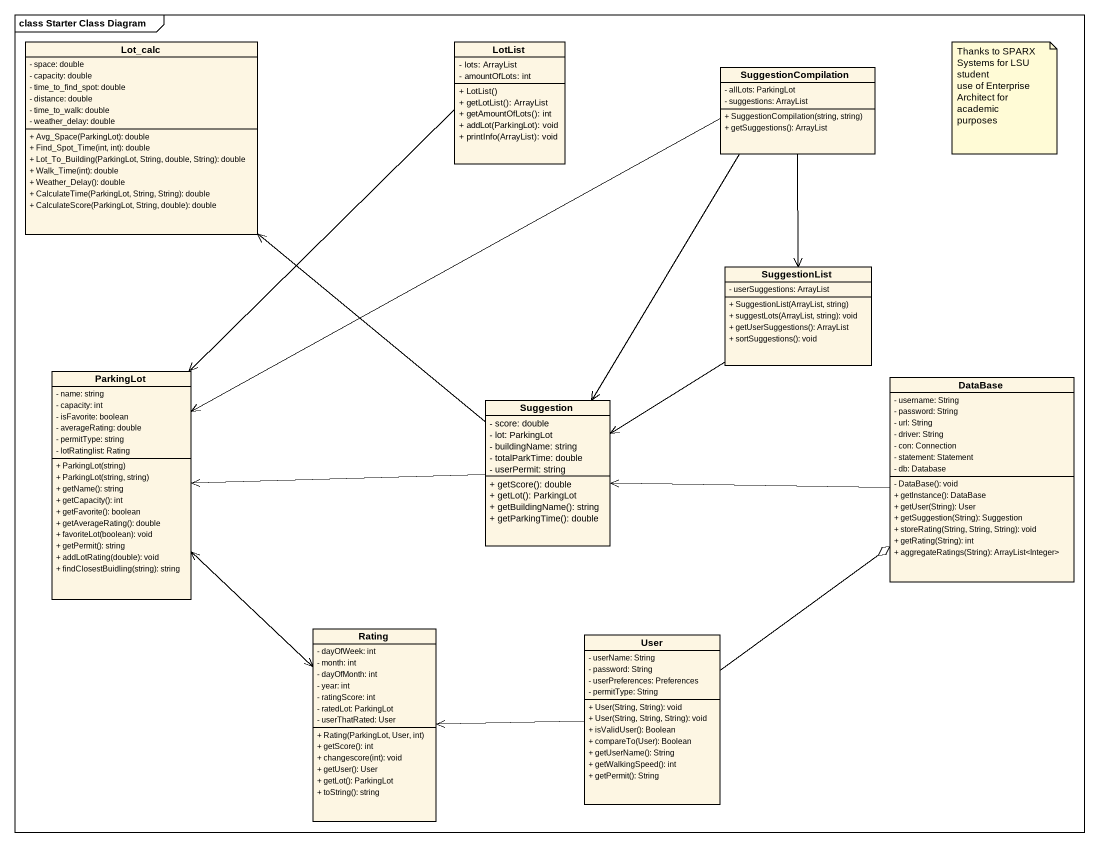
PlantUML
@startuml
mainframe class Starter Class Diagram
hide circle
hide empty members
skinparam classAttributeIconSize 0
class Lot_calc {
  - space: double
  - capacity: double
  - time_to_find_spot: double
  - distance: double
  - time_to_walk: double
  - weather_delay: double
  + Avg_Space(ParkingLot): double
  + Find_Spot_Time(int, int): double
  + Lot_To_Building(ParkingLot, String, double, String): double
  + Walk_Time(int): double
  + Weather_Delay(): double
  + CalculateTime(ParkingLot, String, String): double
  + CalculateScore(ParkingLot, String, double): double
}
class LotList {
  - lots: ArrayList
  - amountOfLots: int
  + LotList()
  + getLotList(): ArrayList
  + getAmountOfLots(): int
  + addLot(ParkingLot): void
  + printInfo(ArrayList): void
}
class SuggestionCompilation {
  - allLots: ParkingLot
  - suggestions: ArrayList
  + SuggestionCompilation(string, string)
  + getSuggestions(): ArrayList
}
class SuggestionList {
  - userSuggestions: ArrayList
  + SuggestionList(ArrayList, string)
  + suggestLots(ArrayList, string): void
  + getUserSuggestions(): ArrayList
  + sortSuggestions(): void
}
class ParkingLot {
  - name: string
  - capacity: int
  - isFavorite: boolean
  - averageRating: double
  - permitType: string
  - lotRatinglist: Rating
  + ParkingLot(string)
  + ParkingLot(string, string)
  + getName(): string
  + getCapacity(): int
  + getFavorite(): boolean
  + getAverageRating(): double
  + favoriteLot(boolean): void
  + getPermit(): string
  + addLotRating(double): void
  + findClosestBuidling(string): string
}
class Suggestion {
  - score: double
  - lot: ParkingLot
  - buildingName: string
  - totalParkTime: double
  - userPermit: string
  + getScore(): double
  + getLot(): ParkingLot
  + getBuildingName(): string
  + getParkingTime(): double
}
class "DataBase" as DataBase_ {
  - username: String
  - password: String
  - url: String
  - driver: String
  - con: Connection
  - statement: Statement
  - db: Database
  - DataBase(): void
  + getInstance(): DataBase
  + getUser(String): User
  + getSuggestion(String): Suggestion
  + storeRating(String, String, String): void
  + getRating(String): int
  + aggregateRatings(String): ArrayList<Integer>
}
class Rating {
  - dayOfWeek: int
  - month: int
  - dayOfMonth: int
  - year: int
  - ratingScore: int
  - ratedLot: ParkingLot
  - userThatRated: User
  + Rating(ParkingLot, User, int)
  + getScore(): int
  + changescore(int): void
  + getUser(): User
  + getLot(): ParkingLot
  + toString(): string
}
class User {
  - userName: String
  - password: String
  - userPreferences: Preferences
  - permitType: String
  + User(String, String): void
  + User(String, String, String): void
  + isValidUser(): Boolean
  + compareTo(User): Boolean
  + getUserName(): String
  + getWalkingSpeed(): int
  + getPermit(): String
}
LotList --> ParkingLot
SuggestionCompilation -left-> ParkingLot
SuggestionCompilation --> Suggestion
SuggestionList <-up- SuggestionCompilation
SuggestionList --> Suggestion
Suggestion -up-> Lot_calc
Suggestion -left-> ParkingLot
DataBase_ -left-> Suggestion
Rating <-up-> ParkingLot
User -up-o DataBase_
User -left-> Rating
note as N1
  Thanks to SPARX Systems for LSU student
  use of Enterprise Architect for academic
  purposes
end note
@enduml
